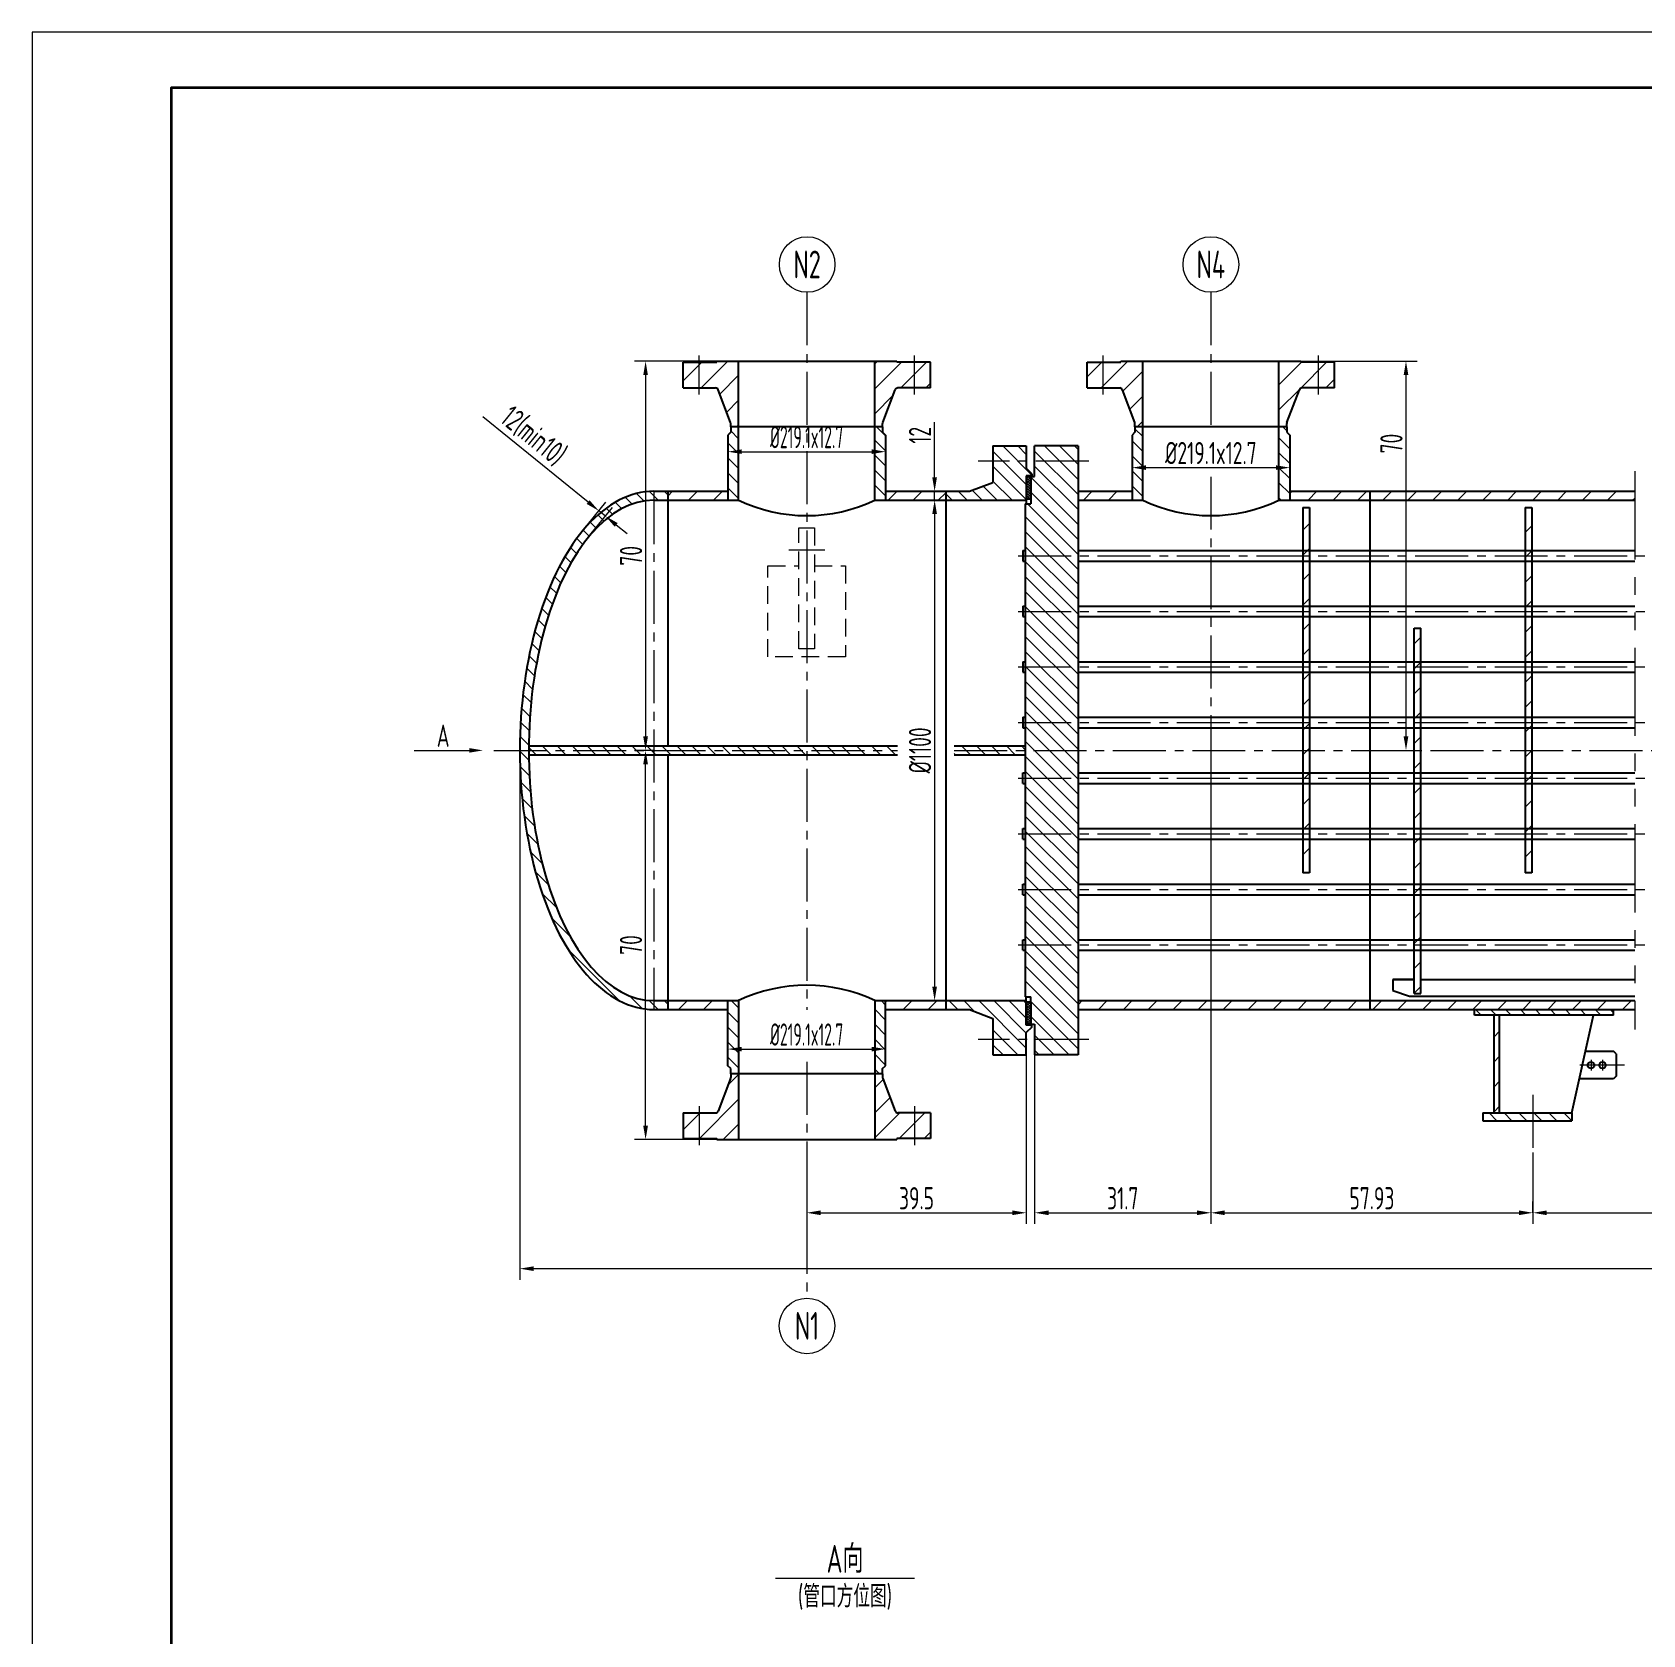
# Model space of a CAD drawing. Header units: millimetres. Extents: x 5765 to 6606, y -201 to 393.
# Drawn here: x 5765 to 6054.7, y 105.2 to 393.4 of the extents above; entities that cross this region are included whole.
import ezdxf
from ezdxf.enums import TextEntityAlignment as Align

# ---------------------------------------------------------------- set-up
doc = ezdxf.new("R2010")
doc.units = ezdxf.units.MM
for name, pattern in [('CENTER2', [28.575, 19.05, -3.175, 3.175, -3.175]), ('DASHED2', [9.525, 6.35, -3.175]), ('PHANTOM2', [31.75, 15.875, -3.175, 3.175, -3.175, 3.175, -3.175])]:
    doc.linetypes.add(name, pattern=pattern)
for name, color, linetype, lineweight in [('1粗实线', 7, 'Continuous', 35), ('2细实线', 3, 'Continuous', 13), ('3中心线', 1, 'CENTER2', 13), ('4虚线', 4, 'DASHED2', 13), ('5双点划线', 2, 'PHANTOM2', 13), ('6剖面线', 6, 'Continuous', 13), ('7文本', 2, 'Continuous', 13), ('8标注', 3, 'Continuous', 13), ('9图表', 4, 'Continuous', 13)]:
    doc.layers.add(name, color=color, linetype=linetype, lineweight=lineweight)
doc.styles.add('lanpec', font='bpec_e.shx', dxfattribs={"width": 0.75, "bigfont": 'hztxt.shx'})
doc.styles.add('lanpec-dim', font='bpec_e.shx', dxfattribs={"width": 0.75})
doc.dimstyles.new('lanpec', dxfattribs={"dimtxt": 4, "dimasz": 2.5, "dimexe": 2, "dimexo": 0, "dimtad": 1, "dimdsep": 46, "dimtxsty": 'lanpec-dim', "dimcen": 2.5, "dimclrd": 256, "dimclre": 256, "dimclrt": 256, "dimazin": 0, "dimtfac": 1, "dimtmove": 0, "dimatfit": 3, "dimfxl": 1, "dimlwd": -1, "dimlwe": -1, "dimarcsym": 0})
doc.dimstyles.new('lanpec$0', dxfattribs={"dimscale": 10, "dimtxt": 4, "dimasz": 2.5, "dimexe": 2, "dimexo": 0, "dimtad": 1, "dimdec": 1, "dimdsep": 46, "dimtxsty": 'lanpec-dim', "dimcen": 0.09, "dimclrd": 256, "dimclre": 256, "dimclrt": 256, "dimadec": 1, "dimazin": 0, "dimtfac": 0.707, "dimtdec": 1, "dimtmove": 0, "dimatfit": 3, "dimfxl": 1, "dimarcsym": 0})
pattern_1 = [(135, (6011.4717, 1250.3638), (-1.3470384, -1.3470384), [])]
pattern_2 = [(45, (6011.4717, 1250.3638), (-2.245064, 2.245064), [])]
pattern_3 = [(45, (5997.1717, 1250.3638), (-2.245064, 2.245064), [])]
pattern_4 = [(135, (4759.4055, 1243.1437), (-1.3470384, -1.3470384), [])]
pattern_5 = [(135, (6701.0707, -1577.0452), (-1.3470384, -1.3470384), [])]

# ---------------------------------------------------------------- blocks, each defined once
blk = doc.blocks.new('A1')
at = {"layer": '1粗实线'}
blk.add_lwpolyline([(-816, 10), (-10, 10), (-10, 584), (-816, 584)], close=True, dxfattribs=at)
at = {"layer": '9图表'}
blk.add_lwpolyline([(-841, 0), (0, 0), (0, 594), (-841, 594)], close=True, dxfattribs=at)
blk = doc.blocks.new('*U42')
at = {"layer": '2细实线'}
blk.add_line((-12.5, 0), (12.5, 0), dxfattribs=at)
at = {"layer": '7文本', "style": 'lanpec', "width": 0.75}
for tag, height, p in [('节点图名称', 5, (0, 3.5)), ('比例', 4, (0, -3.25))]:
    blk.add_attdef(tag, text='', height=height, dxfattribs=at).set_placement(p, align=Align.MIDDLE_CENTER)
blk = doc.blocks.new('*D45')
at = {"layer": '8标注', "transparency": 16777216}
for p, q in [((5927.35, 309.28), (5929.35, 309.28)), ((5927.35, 306.78), (5927.35, 221.78)), ((5927.35, 219.28), (5929.35, 219.28))]:
    blk.add_line(p, q, dxfattribs=at)
for points in [[(5926.93, 306.78), (5927.77, 306.78), (5927.35, 309.28)], [(5926.93, 221.78), (5927.77, 221.78), (5927.35, 219.28)]]:
    blk.add_solid(points, dxfattribs=at)
at = {"layer": 'Defpoints', "color": 0, "transparency": 16777216}
for p in [(5927.35, 309.28), (5927.35, 219.28), (5927.35, 219.28)]:
    blk.add_point(p, dxfattribs=at)
at = {"layer": '8标注', "transparency": 16777216, "insert": (5924.72, 264.28), "char_height": 4, "attachment_point": 5, "rotation": 90, "style": 'lanpec-dim'}
blk.add_mtext('%%C1100', dxfattribs=at)
blk = doc.blocks.new('*D46')
at = {"layer": '8标注', "transparency": 16777216}
for p, q in [((5927.35, 313.38), (5927.35, 323.3)), ((5930.78, 310.88), (5925.35, 310.88)), ((5927.35, 309.28), (5927.35, 310.88)), ((5930.78, 309.28), (5925.35, 309.28)), ((5927.35, 306.78), (5927.35, 304.28))]:
    blk.add_line(p, q, dxfattribs=at)
for points in [[(5926.93, 313.38), (5927.77, 313.38), (5927.35, 310.88)], [(5926.93, 306.78), (5927.77, 306.78), (5927.35, 309.28)]]:
    blk.add_solid(points, dxfattribs=at)
at = {"layer": 'Defpoints', "color": 0, "transparency": 16777216}
for p in [(5927.35, 310.88), (5930.78, 310.88), (5930.78, 309.28)]:
    blk.add_point(p, dxfattribs=at)
at = {"layer": '8标注', "transparency": 16777216, "insert": (5924.72, 320.95), "char_height": 4, "attachment_point": 5, "rotation": 90, "style": 'lanpec-dim'}
blk.add_mtext('12', dxfattribs=at)
blk = doc.blocks.new('*D47')
at = {"layer": '8标注', "transparency": 16777216}
for p, q in [((5865.02, 308.94), (5846.1, 324.27)), ((5863.88, 303.56), (5868.22, 308.92)), ((5865.06, 302.61), (5869.39, 307.96)), ((5868.13, 306.41), (5866.96, 307.36)), ((5870.08, 304.84), (5872.02, 303.26))]:
    blk.add_line(p, q, dxfattribs=at)
for points in [[(5865.28, 309.26), (5864.75, 308.61), (5866.96, 307.36)], [(5870.34, 305.16), (5869.81, 304.51), (5868.13, 306.41)]]:
    blk.add_solid(points, dxfattribs=at)
at = {"layer": 'Defpoints', "color": 0, "transparency": 16777216}
for p in [(5866.96, 307.36), (5863.88, 303.56), (5865.06, 302.61)]:
    blk.add_point(p, dxfattribs=at)
at = {"layer": '8标注', "transparency": 16777216, "insert": (5855.16, 320.78), "char_height": 4, "attachment_point": 5, "rotation": 320.9752, "style": 'lanpec-dim'}
blk.add_mtext('12(min10)', dxfattribs=at)
blk = doc.blocks.new('*D48')
at = {"layer": '8标注', "transparency": 16777216}
for p, q in [((5962.86, 315.13), (5962.86, 317.13)), ((5991.23, 313.8), (5991.23, 317.13)), ((5965.36, 315.13), (5988.73, 315.13))]:
    blk.add_line(p, q, dxfattribs=at)
for points in [[(5965.36, 315.55), (5965.36, 314.72), (5962.86, 315.13)], [(5988.73, 315.55), (5988.73, 314.72), (5991.23, 315.13)]]:
    blk.add_solid(points, dxfattribs=at)
at = {"layer": 'Defpoints', "color": 0, "transparency": 16777216}
for p in [(5962.86, 315.13), (5991.23, 315.13), (5991.23, 313.8)]:
    blk.add_point(p, dxfattribs=at)
at = {"layer": '8标注', "transparency": 16777216, "insert": (5977.04, 317.76), "char_height": 4, "attachment_point": 5, "style": 'lanpec-dim'}
blk.add_mtext('%%C219.1x12.7', dxfattribs=at)
blk = doc.blocks.new('*D50')
at = {"layer": '8标注', "transparency": 16777216}
for p, q in [((5890.16, 210.56), (5890.16, 212.56)), ((5918.53, 209.17), (5918.53, 212.56)), ((5892.66, 210.56), (5916.03, 210.56))]:
    blk.add_line(p, q, dxfattribs=at)
for points in [[(5892.66, 210.97), (5892.66, 210.14), (5890.16, 210.56)], [(5916.03, 210.97), (5916.03, 210.14), (5918.53, 210.56)]]:
    blk.add_solid(points, dxfattribs=at)
at = {"layer": 'Defpoints', "color": 0, "transparency": 16777216}
for p in [(5890.16, 210.56), (5918.53, 210.56), (5918.53, 209.17)]:
    blk.add_point(p, dxfattribs=at)
at = {"layer": '8标注', "transparency": 16777216, "insert": (5904.34, 213.18), "char_height": 4, "attachment_point": 5, "style": 'lanpec-dim'}
blk.add_mtext('{\\W0.6;%%C219.1x12.7}', dxfattribs=at)
blk = doc.blocks.new('管口号')
at = {"layer": '2细实线'}
blk.add_circle((0, 5), 5, dxfattribs=at)
at = {"layer": '7文本', "style": 'lanpec', "width": 0.75}
blk.add_attdef('N', text='', height=5, dxfattribs=at).set_placement((0, 5), align=Align.MIDDLE_CENTER)
blk = doc.blocks.new('*D71')
at = {"layer": '8标注', "transparency": 16777216}
for p, q in [((5943.84, 209.53), (5943.84, 179.12)), ((5904.34, 187.2), (5904.34, 179.12)), ((5906.84, 181.12), (5941.34, 181.12))]:
    blk.add_line(p, q, dxfattribs=at)
for points in [[(5906.84, 181.54), (5906.84, 180.7), (5904.34, 181.12)], [(5941.34, 181.54), (5941.34, 180.7), (5943.84, 181.12)]]:
    blk.add_solid(points, dxfattribs=at)
at = {"layer": 'Defpoints', "color": 0, "transparency": 16777216}
for p in [(5943.84, 209.53), (5904.34, 187.2), (5943.84, 181.12)]:
    blk.add_point(p, dxfattribs=at)
at = {"layer": '8标注', "transparency": 16777216, "insert": (5924.09, 183.74), "char_height": 4, "attachment_point": 5, "style": 'lanpec-dim'}
blk.add_mtext('39.5', dxfattribs=at)
blk = doc.blocks.new('*D72')
at = {"layer": '8标注', "transparency": 16777216}
for p, q in [((5852.74, 264.28), (5852.74, 169.07)), ((6357.83, 264.28), (6357.83, 169.07)), ((5855.24, 171.07), (6355.33, 171.07))]:
    blk.add_line(p, q, dxfattribs=at)
for points in [[(5855.24, 171.49), (5855.24, 170.65), (5852.74, 171.07)], [(6355.33, 171.49), (6355.33, 170.65), (6357.83, 171.07)]]:
    blk.add_solid(points, dxfattribs=at)
at = {"layer": 'Defpoints', "color": 0, "transparency": 16777216}
for p in [(5852.74, 264.28), (6357.83, 264.28), (6357.83, 171.07)]:
    blk.add_point(p, dxfattribs=at)
at = {"layer": '8标注', "transparency": 16777216, "insert": (6105.29, 173.69), "char_height": 4, "attachment_point": 5, "style": 'lanpec-dim'}
blk.add_mtext('505.09', dxfattribs=at)
blk = doc.blocks.new('*D55')
at = {"layer": '8标注', "transparency": 16777216}
for p, q in [((6175.6, 190.12), (6175.6, 179.12)), ((6034.97, 181.12), (6034.97, 183.12)), ((6037.47, 181.12), (6173.1, 181.12))]:
    blk.add_line(p, q, dxfattribs=at)
for points in [[(6037.47, 181.54), (6037.47, 180.7), (6034.97, 181.12)], [(6173.1, 181.54), (6173.1, 180.7), (6175.6, 181.12)]]:
    blk.add_solid(points, dxfattribs=at)
at = {"layer": 'Defpoints', "color": 0, "transparency": 16777216}
for p in [(6175.6, 190.12), (6034.97, 181.12), (6175.6, 181.12)]:
    blk.add_point(p, dxfattribs=at)
at = {"layer": '8标注', "transparency": 16777216, "insert": (6105.29, 183.74), "char_height": 4, "attachment_point": 5, "style": 'lanpec-dim'}
blk.add_mtext('140.63', dxfattribs=at)
blk = doc.blocks.new('*D56')
at = {"layer": '8标注', "transparency": 16777216}
for p, q in [((5977.04, 264.28), (5977.04, 179.12)), ((5945.34, 209.53), (5945.34, 179.12)), ((5947.84, 181.12), (5974.54, 181.12))]:
    blk.add_line(p, q, dxfattribs=at)
for points in [[(5947.84, 181.54), (5947.84, 180.7), (5945.34, 181.12)], [(5974.54, 181.54), (5974.54, 180.7), (5977.04, 181.12)]]:
    blk.add_solid(points, dxfattribs=at)
at = {"layer": 'Defpoints', "color": 0, "transparency": 16777216}
for p in [(5977.04, 264.28), (5945.34, 209.53), (5977.04, 181.12)]:
    blk.add_point(p, dxfattribs=at)
at = {"layer": '8标注', "transparency": 16777216, "insert": (5961.19, 183.74), "char_height": 4, "attachment_point": 5, "style": 'lanpec-dim'}
blk.add_mtext('31.7', dxfattribs=at)
blk = doc.blocks.new('*D59')
at = {"layer": '8标注', "transparency": 16777216}
for p, q in [((6034.97, 191.94), (6034.97, 179.12)), ((5977.04, 190.24), (5977.04, 179.12)), ((5979.54, 181.12), (6032.47, 181.12))]:
    blk.add_line(p, q, dxfattribs=at)
for points in [[(5979.54, 181.54), (5979.54, 180.7), (5977.04, 181.12)], [(6032.47, 181.54), (6032.47, 180.7), (6034.97, 181.12)]]:
    blk.add_solid(points, dxfattribs=at)
at = {"layer": 'Defpoints', "color": 0, "transparency": 16777216}
for p in [(6034.97, 191.94), (5977.04, 190.24), (6034.97, 181.12)]:
    blk.add_point(p, dxfattribs=at)
at = {"layer": '8标注', "transparency": 16777216, "insert": (6006.01, 183.74), "char_height": 4, "attachment_point": 5, "style": 'lanpec-dim'}
blk.add_mtext('57.93', dxfattribs=at)
blk = doc.blocks.new('*D63')
at = {"layer": '8标注', "transparency": 16777216}
for p, q in [((5876.84, 264.28), (5873.36, 264.28)), ((5875.36, 196.78), (5875.36, 261.78)), ((5888.15, 194.28), (5873.36, 194.28))]:
    blk.add_line(p, q, dxfattribs=at)
for points in [[(5874.94, 261.78), (5875.78, 261.78), (5875.36, 264.28)], [(5874.94, 196.78), (5875.78, 196.78), (5875.36, 194.28)]]:
    blk.add_solid(points, dxfattribs=at)
at = {"layer": 'Defpoints', "color": 0, "transparency": 16777216}
for p in [(5875.36, 264.28), (5876.84, 264.28), (5888.15, 194.28)]:
    blk.add_point(p, dxfattribs=at)
at = {"layer": '8标注', "transparency": 16777216, "insert": (5872.74, 229.28), "char_height": 4, "attachment_point": 5, "rotation": 90, "style": 'lanpec-dim'}
blk.add_mtext('70', dxfattribs=at)
blk = doc.blocks.new('*D64')
at = {"layer": '8标注', "transparency": 16777216}
for p, q in [((5892.09, 334.28), (5873.36, 334.28)), ((5875.36, 331.78), (5875.36, 266.78)), ((5876.84, 264.28), (5873.36, 264.28))]:
    blk.add_line(p, q, dxfattribs=at)
for points in [[(5874.94, 331.78), (5875.78, 331.78), (5875.36, 334.28)], [(5874.94, 266.78), (5875.78, 266.78), (5875.36, 264.28)]]:
    blk.add_solid(points, dxfattribs=at)
at = {"layer": 'Defpoints', "color": 0, "transparency": 16777216}
for p in [(5892.09, 334.28), (5875.36, 264.28), (5876.84, 264.28)]:
    blk.add_point(p, dxfattribs=at)
at = {"layer": '8标注', "transparency": 16777216, "insert": (5872.74, 299.28), "char_height": 4, "attachment_point": 5, "rotation": 90, "style": 'lanpec-dim'}
blk.add_mtext('70', dxfattribs=at)
blk = doc.blocks.new('*D65')
at = {"layer": '8标注', "transparency": 16777216}
for p, q in [((5993.23, 334.28), (6014.14, 334.28)), ((6012.14, 331.78), (6012.14, 266.78)), ((6006.2, 264.28), (6014.14, 264.28))]:
    blk.add_line(p, q, dxfattribs=at)
for points in [[(6011.72, 331.78), (6012.56, 331.78), (6012.14, 334.28)], [(6011.72, 266.78), (6012.56, 266.78), (6012.14, 264.28)]]:
    blk.add_solid(points, dxfattribs=at)
at = {"layer": 'Defpoints', "color": 0, "transparency": 16777216}
for p in [(5993.23, 334.28), (6006.2, 264.28), (6012.14, 264.28)]:
    blk.add_point(p, dxfattribs=at)
at = {"layer": '8标注', "transparency": 16777216, "insert": (6009.52, 319.46), "char_height": 4, "attachment_point": 5, "rotation": 90, "style": 'lanpec-dim'}
blk.add_mtext('70', dxfattribs=at)
blk = doc.blocks.new('*D69')
at = {"layer": '8标注', "transparency": 16777216}
for p, q in [((5890.16, 318), (5890.16, 320)), ((5918.53, 319.39), (5918.53, 316)), ((5892.66, 318), (5916.03, 318))]:
    blk.add_line(p, q, dxfattribs=at)
for points in [[(5892.66, 318.42), (5892.66, 317.59), (5890.16, 318)], [(5916.03, 318.42), (5916.03, 317.59), (5918.53, 318)]]:
    blk.add_solid(points, dxfattribs=at)
at = {"layer": 'Defpoints', "color": 0, "transparency": 16777216}
for p in [(5918.53, 319.39), (5890.16, 318), (5918.53, 318)]:
    blk.add_point(p, dxfattribs=at)
at = {"layer": '8标注', "transparency": 16777216, "insert": (5904.34, 320.63), "char_height": 4, "attachment_point": 5, "style": 'lanpec-dim'}
blk.add_mtext('{\\W0.6;%%C219.1x12.7}', dxfattribs=at)

msp = doc.modelspace()

# ---------------------------------------------------------------- hatches: boundary and pattern name
at = {"layer": '6剖面线'}
h = msp.add_hatch(dxfattribs=at)
h.set_pattern_fill('ANSI31', color=256, style=0)
h.set_pattern_definition(pattern_2)
h.paths.add_polyline_path([(5923.713, 329.471), (5922.213, 329.471), (5922.213, 334.081), (5923.713, 334.081)])
h.paths.add_polyline_path([(5925.213, 329.471), (5923.713, 329.471), (5923.713, 334.081), (5925.213, 334.081)])
h.paths.add_polyline_path([(5922.213, 334.081), (5920.533, 334.081), (5920.533, 334.281), (5916.593, 334.281), (5916.593, 322.481), (5917.993, 322.481), (5917.993, 323.089, -0.09138), (5918.026, 323.267), (5920.27, 329.149, -0.3110597), (5920.737, 329.471), (5922.213, 329.471)])
h.paths.add_polyline_path([(5926.593, 334.081), (5925.213, 334.081), (5925.213, 329.471), (5926.593, 329.471)])
h.paths.add_polyline_path([(5892.093, 334.281), (5888.153, 334.281), (5888.153, 334.081), (5884.973, 334.081), (5884.973, 329.471), (5887.948, 329.471, -0.3110597), (5888.416, 329.149), (5890.66, 323.267, -0.09138), (5890.693, 323.089), (5890.693, 322.481), (5892.093, 322.481)])
h.paths.add_polyline_path([(5884.973, 334.081), (5882.093, 334.081), (5882.093, 329.471), (5884.973, 329.471)])
h = msp.add_hatch(dxfattribs=at)
h.set_pattern_fill('ANSI31', color=256, style=0)
h.set_pattern_definition([(45, (5995.783, 332.0136), (-2.24506, 2.24506), [])])
h.paths.add_polyline_path([(5996.413, 334.081), (5994.913, 334.081), (5994.913, 329.471), (5996.413, 329.471)])
h.paths.add_polyline_path([(5997.913, 334.081), (5996.413, 334.081), (5996.413, 329.471), (5997.913, 329.471)])
h.paths.add_polyline_path([(5994.913, 334.081), (5993.233, 334.081), (5993.233, 334.281), (5989.293, 334.281), (5989.293, 322.481), (5990.693, 322.481), (5990.693, 323.089, -0.09138), (5990.726, 323.267), (5992.97, 329.149, -0.3110597), (5993.437, 329.471), (5994.913, 329.471)])
h.paths.add_polyline_path([(5999.293, 334.081), (5997.913, 334.081), (5997.913, 329.471), (5999.293, 329.471)])
h.paths.add_polyline_path([(5964.793, 334.281), (5960.853, 334.281), (5960.853, 334.081), (5957.673, 334.081), (5957.673, 329.471), (5960.648, 329.471, -0.3110597), (5961.116, 329.149), (5963.36, 323.267, -0.09138), (5963.393, 323.089), (5963.393, 322.481), (5964.793, 322.481)])
h.paths.add_polyline_path([(5957.673, 334.081), (5954.793, 334.081), (5954.793, 329.471), (5957.673, 329.471)])
h = msp.add_hatch(dxfattribs=at)
h.set_pattern_fill('ANSI31', color=256, scale=0.6, angle=90, style=0)
h.set_pattern_definition(pattern_5)
h.paths.add_polyline_path([(5890.159, 320.985), (5890.693, 321.52), (5890.693, 322.481), (5892.093, 322.481), (5892.093, 309.281), (5890.159, 309.281)])
h.paths.add_polyline_path([(5918.527, 309.281), (5916.593, 309.281), (5916.593, 322.481), (5917.993, 322.481), (5917.993, 321.52), (5918.527, 320.985)])
h = msp.add_hatch(dxfattribs=at)
h.set_pattern_fill('ANSI31', color=256, scale=0.6, angle=90, style=0)
h.set_pattern_definition([(135, (5963.1534, 319.6713), (-1.34704, -1.34704), [])])
h.paths.add_polyline_path([(5963.393, 321.52), (5962.859, 320.985), (5962.859, 309.281), (5963.393, 309.281)])
h.paths.add_polyline_path([(5991.227, 320.985), (5990.693, 321.52), (5990.693, 309.281), (5991.227, 309.281)])
h.paths.add_polyline_path([(5964.793, 322.481), (5963.393, 322.481), (5963.393, 309.281), (5964.793, 309.281)])
h.paths.add_polyline_path([(5990.693, 322.481), (5989.293, 322.481), (5989.293, 309.281), (5990.693, 309.281)])
h = msp.add_hatch(dxfattribs=at)
h.set_pattern_fill('ANSI31', color=256, scale=0.6, angle=90, style=0)
h.set_pattern_definition([(135, (-65366.4716, -31466.432), (-1.34703842, -1.34703842), [])])
h.paths.add_polyline_path([(5943.843, 316.281), (5943.843, 319.031), (5937.843, 319.031), (5937.843, 316.281)])
h.paths.add_polyline_path([(5937.843, 316.281), (5937.843, 312.481), (5933.643, 310.881), (5929.343, 310.881), (5929.343, 309.281), (5943.843, 309.281), (5943.843, 313.681), (5944.843, 313.681), (5944.843, 314.031), (5943.843, 315.031), (5943.843, 316.281)])
h = msp.add_hatch(dxfattribs=at)
h.set_pattern_fill('ANSI31', color=256, scale=0.6, angle=90, style=0)
h.set_pattern_definition([(135, (737.32, -336.18), (-1.3470384, -1.3470384), [])])
h.paths.add_polyline_path([(5953.143, 319.031), (5945.343, 319.031), (5945.343, 316.281), (5953.143, 316.281)])
h.paths.add_polyline_path([(5953.143, 310.881), (5953.143, 316.281), (5945.343, 316.281), (5945.343, 313.531), (5944.643, 313.531), (5944.643, 309.531), (5944.643, 308.631), (5943.643, 308.631), (5943.643, 299.281), (5953.143, 299.281)])
h.paths.add_polyline_path([(5953.143, 299.281), (5943.643, 299.281), (5943.643, 289.281), (5953.143, 289.281)])
h.paths.add_polyline_path([(5953.143, 289.281), (5943.643, 289.281), (5943.643, 279.281), (5953.143, 279.281)])
h.paths.add_polyline_path([(5953.143, 279.281), (5943.643, 279.281), (5943.643, 269.281), (5953.143, 269.281)])
h.paths.add_polyline_path([(5953.143, 269.281), (5943.643, 269.281), (5943.643, 264.281), (5953.143, 264.281)])
h.paths.add_polyline_path([(5953.143, 264.281), (5943.643, 264.281), (5943.643, 259.281), (5953.143, 259.281)])
h.paths.add_polyline_path([(5953.143, 259.281), (5943.643, 259.281), (5943.643, 249.281), (5953.143, 249.281)])
h.paths.add_polyline_path([(5953.143, 249.281), (5943.643, 249.281), (5943.643, 239.281), (5953.143, 239.281)])
h.paths.add_polyline_path([(5953.143, 239.281), (5943.643, 239.281), (5943.643, 229.281), (5953.143, 229.281)])
h.paths.add_polyline_path([(5953.143, 229.281), (5943.643, 229.281), (5943.643, 219.931), (5944.643, 219.931), (5944.643, 215.031), (5945.343, 215.031), (5945.343, 212.281), (5953.143, 212.281)])
h.paths.add_polyline_path([(5953.143, 212.281), (5945.343, 212.281), (5945.343, 209.531), (5953.143, 209.531)])
h = msp.add_hatch(dxfattribs=at)
h.set_pattern_fill('ANSI37', color=256, scale=0.1, style=0)
h.set_pattern_definition([(45, (4729.35433, 1243.1437), (-0.2245064, 0.2245064), []), (135, (4729.35433, 1243.1437), (-0.2245064, -0.2245064), [])])
h.paths.add_polyline_path([(5943.843, 309.531), (5944.643, 309.531), (5944.643, 313.531), (5943.843, 313.531)])
h = msp.add_hatch(dxfattribs=at)
h.set_pattern_fill('ANSI31', color=256, scale=0.6, angle=90, style=0)
h.set_pattern_definition(pattern_1)
edge = h.paths.add_edge_path()
edge.add_ellipse((5876.843, 264.281), major_axis=(0, 45), ratio=0.5, start_angle=0, end_angle=90, ccw=False)
edge.add_line((5876.843, 309.281), (5876.843, 310.881))
edge.add_ellipse((5876.843, 264.281), major_axis=(0, 46.6), ratio=0.5171674, start_angle=0, end_angle=90)
edge.add_line((5852.743, 264.281), (5854.343, 264.281))
h.paths.add_polyline_path([(5879.343, 309.281), (5879.343, 310.881), (5876.843, 310.881), (5876.843, 309.281)])
edge = h.paths.add_edge_path()
edge.add_ellipse((5876.843, 264.281), major_axis=(0, 45), ratio=0.5, start_angle=90, end_angle=180, ccw=False)
edge.add_line((5854.343, 264.281), (5852.743, 264.281))
edge.add_ellipse((5876.843, 264.281), major_axis=(0, 46.6), ratio=0.5171674, start_angle=90, end_angle=180)
edge.add_line((5876.843, 217.681), (5876.843, 219.281))
h.paths.add_polyline_path([(5876.843, 219.281), (5876.843, 217.681), (5879.343, 217.681), (5879.343, 219.281)])
h = msp.add_hatch(dxfattribs=at)
h.set_pattern_fill('ANSI31', color=256, style=0)
h.set_pattern_definition(pattern_2)
h.paths.add_polyline_path([(5879.343, 310.881), (5879.343, 309.281), (5890.159, 309.281), (5890.159, 310.881)])
h.paths.add_polyline_path([(5929.343, 309.281), (5929.343, 310.881), (5918.527, 310.881), (5918.527, 309.281)])
h = msp.add_hatch(dxfattribs=at)
h.set_pattern_fill('ANSI31', color=256, style=0)
h.set_pattern_definition(pattern_3)
h.paths.add_polyline_path([(5962.859, 309.281), (5962.859, 310.881), (5953.143, 310.881), (5953.143, 309.281)])
h.paths.add_polyline_path([(6024.59, 310.881), (6024.59, 309.281), (6053.286, 309.281), (6053.286, 310.881)])
h.paths.add_polyline_path([(6024.59, 309.281), (6024.59, 310.881), (5991.227, 310.881), (5991.227, 309.281)])
h = msp.add_hatch(dxfattribs=at)
h.set_pattern_fill('ANSI31', color=256, style=0)
h.set_pattern_definition(pattern_3)
h.paths.add_polyline_path([(5994.797, 307.981), (5993.597, 307.981), (5993.597, 242.281), (5994.797, 242.281)])
h = msp.add_hatch(dxfattribs=at)
h.set_pattern_fill('ANSI31', color=256, style=0)
h.set_pattern_definition(pattern_3)
h.paths.add_polyline_path([(6034.797, 307.981), (6033.597, 307.981), (6033.597, 242.281), (6034.797, 242.281)])
h = msp.add_hatch(dxfattribs=at)
h.set_pattern_fill('ANSI31', color=256, style=0)
h.set_pattern_definition(pattern_3)
h.paths.add_polyline_path([(6014.797, 286.281), (6013.597, 286.281), (6013.597, 220.581), (6014.797, 220.581)])
h = msp.add_hatch(dxfattribs=at)
h.set_pattern_fill('ANSI31', color=256, scale=0.6, angle=90, style=0)
h.set_pattern_definition([(135, (-1030.54, 18.45), (-1.3470384, -1.3470384), [])])
edge = h.paths.add_edge_path()
edge.add_line((5876.843, 265.081), (5854.346, 265.081))
edge.add_ellipse((5876.843, 264.281), major_axis=(0, 45), ratio=0.5, start_angle=88.98135, end_angle=90)
edge.add_line((5854.343, 264.281), (5876.843, 264.281))
edge.add_line((5876.843, 264.281), (5876.843, 265.081))
edge = h.paths.add_edge_path()
edge.add_line((5876.843, 264.281), (5854.343, 264.281))
edge.add_ellipse((5876.843, 264.281), major_axis=(0, 45), ratio=0.5, start_angle=90, end_angle=91.01865)
edge.add_line((5854.346, 263.481), (5876.843, 263.481))
edge.add_line((5876.843, 263.481), (5876.843, 264.281))
h.paths.add_polyline_path([(5904.343, 265.081), (5876.843, 265.081), (5876.843, 264.281), (5904.343, 264.281)])
h.paths.add_polyline_path([(5904.343, 264.281), (5876.843, 264.281), (5876.843, 263.481), (5904.343, 263.481)])
h.paths.add_polyline_path([(5920.646, 265.081), (5904.343, 265.081), (5904.343, 264.281), (5920.646, 264.281)])
h.paths.add_polyline_path([(5920.646, 264.281), (5904.343, 264.281), (5904.343, 263.481), (5920.646, 263.481)])
h.paths.add_polyline_path([(5943.643, 265.081), (5930.85, 265.081), (5930.85, 264.281), (5943.643, 264.281)])
h.paths.add_polyline_path([(5943.643, 264.281), (5930.85, 264.281), (5930.85, 263.481), (5943.643, 263.481)])
h = msp.add_hatch(dxfattribs=at)
h.set_pattern_fill('ANSI31', color=256, style=0)
h.set_pattern_definition(pattern_2)
h.paths.add_polyline_path([(5890.159, 217.681), (5890.159, 219.281), (5879.343, 219.281), (5879.343, 217.681)])
h.paths.add_polyline_path([(5918.527, 219.281), (5918.527, 217.681), (5929.343, 217.681), (5929.343, 219.281)])
h = msp.add_hatch(dxfattribs=at)
h.set_pattern_fill('ANSI31', color=256, scale=0.6, angle=90, style=0)
h.set_pattern_definition(pattern_5)
h.paths.add_polyline_path([(5890.159, 207.576), (5890.693, 207.042), (5890.693, 206.081), (5892.093, 206.081), (5892.093, 219.281), (5890.159, 219.281)])
h.paths.add_polyline_path([(5918.527, 219.281), (5916.593, 219.281), (5916.593, 206.081), (5917.993, 206.081), (5917.993, 207.042), (5918.527, 207.576)])
h = msp.add_hatch(dxfattribs=at)
h.set_pattern_fill('ANSI31', color=256, scale=0.6, angle=90, style=0)
h.set_pattern_definition(pattern_1)
h.paths.add_polyline_path([(5929.343, 219.281), (5929.343, 217.681), (5933.643, 217.681), (5937.843, 216.081), (5937.843, 212.281), (5943.843, 212.281), (5943.843, 213.531), (5944.843, 214.531), (5944.843, 214.881), (5943.843, 214.881), (5943.843, 219.281)])
h.paths.add_polyline_path([(5937.843, 212.281), (5937.843, 209.531), (5943.843, 209.531), (5943.843, 212.281)])
h = msp.add_hatch(dxfattribs=at)
h.set_pattern_fill('ANSI37', color=256, scale=0.1, style=0)
h.set_pattern_definition([(315, (-65366.47156, 31994.99342), (-0.224506403, -0.224506403), []), (225, (-65366.47156, 31994.99342), (-0.224506403, 0.224506403), [])])
h.paths.add_polyline_path([(5943.843, 215.031), (5944.643, 215.031), (5944.643, 219.031), (5943.843, 219.031)])
h = msp.add_hatch(dxfattribs=at)
h.set_pattern_fill('ANSI31', color=256, style=0)
h.set_pattern_definition(pattern_3)
h.paths.add_polyline_path([(5979.179, 217.681), (5979.179, 219.281), (5953.143, 219.281), (5953.143, 217.681)])
h.paths.add_polyline_path([(5979.179, 219.281), (5979.179, 217.681), (6053.286, 217.681), (6053.286, 219.281)])
h = msp.add_hatch(dxfattribs=at)
h.set_pattern_fill('ANSI31', color=256, scale=0.6, angle=90, style=0)
h.set_pattern_definition(pattern_4)
h.paths.add_polyline_path([(6049.473, 216.681), (6049.473, 217.681), (6024.473, 217.681), (6024.473, 216.681)])
h = msp.add_hatch(dxfattribs=at)
h.set_pattern_fill('ANSI31', color=256, style=0)
h.set_pattern_definition([(45, (4759.4055, 1243.1437), (-2.245064, 2.245064), [])])
h.paths.add_polyline_path([(6028.973, 216.681), (6027.973, 216.681), (6027.973, 199.081), (6028.973, 199.081)])
h = msp.add_hatch(dxfattribs=at)
h.set_pattern_fill('ANSI31', color=256, style=0)
h.set_pattern_definition(pattern_2)
h.paths.add_polyline_path([(5923.713, 199.091), (5922.213, 199.091), (5922.213, 194.481), (5923.713, 194.481)])
h.paths.add_polyline_path([(5925.213, 199.091), (5923.713, 199.091), (5923.713, 194.481), (5925.213, 194.481)])
h.paths.add_polyline_path([(5922.213, 194.481), (5920.533, 194.481), (5920.533, 194.281), (5916.593, 194.281), (5916.593, 206.081), (5917.993, 206.081), (5917.993, 205.473, 0.09138), (5918.026, 205.295), (5920.27, 199.412, 0.3110597), (5920.737, 199.091), (5922.213, 199.091)])
h.paths.add_polyline_path([(5926.593, 194.481), (5925.213, 194.481), (5925.213, 199.091), (5926.593, 199.091)])
h.paths.add_polyline_path([(5892.093, 194.281), (5888.153, 194.281), (5888.153, 194.481), (5884.973, 194.481), (5884.973, 199.091), (5887.948, 199.091, 0.3110597), (5888.416, 199.412), (5890.66, 205.295, 0.09138), (5890.693, 205.473), (5890.693, 206.081), (5892.093, 206.081)])
h.paths.add_polyline_path([(5884.973, 194.481), (5882.093, 194.481), (5882.093, 199.091), (5884.973, 199.091)])
h = msp.add_hatch(dxfattribs=at)
h.set_pattern_fill('ANSI31', color=256, scale=0.6, angle=90, style=0)
h.set_pattern_definition(pattern_4)
h.paths.add_polyline_path([(6034.973, 197.681), (6034.973, 199.081), (6025.973, 199.081), (6025.973, 197.681)])
h.paths.add_polyline_path([(6041.973, 197.681), (6041.973, 199.081), (6034.973, 199.081), (6034.973, 197.681)])

# ---------------------------------------------------------------- linework, layer by layer
for p, q in [((5882.093, 329.471), (5882.093, 334.081)), ((5882.093, 334.081), (5888.153, 334.081)), ((5888.153, 334.081), (5888.153, 334.281)), ((5888.153, 334.281), (5920.533, 334.281)), ((5892.093, 309.281), (5892.093, 334.281)), ((5916.593, 309.281), (5916.593, 334.281)), ((5920.533, 334.081), (5920.533, 334.281)), ((5926.593, 334.081), (5920.533, 334.081)), ((5926.593, 329.471), (5926.593, 334.081)), ((5954.793, 329.471), (5954.793, 334.081)), ((5954.793, 334.081), (5960.853, 334.081)), ((5960.853, 334.081), (5960.853, 334.281)), ((5960.853, 334.281), (5993.233, 334.281)), ((5964.793, 309.281), (5964.793, 334.281)), ((5989.293, 309.281), (5989.293, 334.281)), ((5993.233, 334.081), (5993.233, 334.281)), ((5999.293, 334.081), (5993.233, 334.081)), ((5999.293, 329.471), (5999.293, 334.081)), ((5882.093, 329.471), (5887.948, 329.471)), ((5890.66, 323.267), (5888.416, 329.149)), ((5918.026, 323.267), (5920.27, 329.149)), ((5926.593, 329.471), (5920.737, 329.471)), ((5954.793, 329.471), (5960.648, 329.471)), ((5963.36, 323.267), (5961.116, 329.149)), ((5990.726, 323.267), (5992.97, 329.149)), ((5999.293, 329.471), (5993.437, 329.471)), ((5890.693, 322.481), (5890.693, 323.089)), ((5917.993, 322.481), (5890.693, 322.481)), ((5890.693, 322.481), (5890.693, 321.52)), ((5917.993, 322.481), (5917.993, 323.089)), ((5917.993, 322.481), (5917.993, 321.52)), ((5963.393, 322.481), (5963.393, 323.089)), ((5990.693, 322.481), (5963.393, 322.481)), ((5963.393, 322.481), (5963.393, 321.52)), ((5963.393, 322.481), (5963.393, 321.52)), ((5990.693, 322.481), (5990.693, 323.089)), ((5990.693, 322.481), (5990.693, 321.52)), ((5990.693, 322.481), (5990.693, 321.52)), ((5890.693, 321.52), (5890.159, 320.985)), ((5890.159, 320.985), (5890.159, 309.281)), ((5917.993, 321.52), (5918.527, 320.985)), ((5918.527, 320.985), (5918.527, 309.281)), ((5937.843, 319.031), (5937.843, 312.481)), ((5937.843, 319.031), (5943.843, 319.031)), ((5943.843, 319.031), (5943.843, 315.031)), ((5945.343, 313.531), (5945.343, 319.031)), ((5953.143, 319.031), (5945.343, 319.031)), ((5953.143, 319.031), (5953.143, 310.881)), ((5963.393, 321.52), (5962.859, 320.985)), ((5962.859, 320.985), (5962.859, 309.281)), ((5990.693, 321.52), (5991.227, 320.985)), ((5991.227, 320.985), (5991.227, 309.281)), ((5944.843, 314.031), (5943.843, 315.031)), ((5943.843, 313.681), (5943.843, 308.631)), ((5944.843, 313.681), (5943.843, 313.681)), ((5944.643, 313.531), (5945.343, 313.531)), ((5944.643, 313.531), (5944.643, 308.631)), ((5944.643, 313.531), (5945.343, 313.531)), ((5944.843, 314.031), (5944.843, 313.531)), ((5876.843, 310.881), (5879.343, 310.881)), ((5879.343, 310.881), (5879.343, 265.081)), ((5879.343, 310.881), (5890.159, 310.881)), ((5918.527, 310.881), (5929.343, 310.881)), ((5929.343, 310.881), (5929.343, 264.281)), ((5929.343, 310.881), (5933.643, 310.881)), ((5933.643, 310.881), (5937.843, 312.481)), ((5953.143, 310.881), (5953.143, 209.531)), ((5953.143, 310.881), (5962.859, 310.881)), ((5991.227, 310.881), (6024.59, 310.881)), ((6005.61, 310.881), (6005.61, 217.681)), ((6024.59, 310.881), (6053.286, 310.881)), ((5876.843, 309.281), (5879.343, 309.281)), ((5879.343, 309.281), (5892.093, 309.281)), ((5916.593, 309.281), (5929.343, 309.281)), ((5929.343, 309.281), (5943.843, 309.281)), ((5943.643, 308.631), (5944.643, 308.631)), ((5943.643, 308.631), (5943.643, 219.931)), ((5953.143, 309.281), (5964.793, 309.281)), ((5989.293, 309.281), (6023.87, 309.281)), ((5993.597, 307.981), (5993.597, 242.281)), ((5993.597, 307.981), (5994.797, 307.981)), ((5994.797, 307.981), (5994.797, 242.281)), ((6023.87, 309.281), (6053.286, 309.281)), ((6033.597, 307.981), (6033.597, 242.281)), ((6033.597, 307.981), (6034.797, 307.981)), ((6034.797, 307.981), (6034.797, 242.281)), ((5943.193, 300.231), (5943.643, 300.231)), ((5943.193, 300.231), (5943.193, 298.331)), ((5953.143, 300.231), (6053.286, 300.231)), ((5943.193, 298.331), (5943.643, 298.331)), ((5953.143, 298.331), (6053.286, 298.331)), ((5943.193, 290.231), (5943.643, 290.231)), ((5943.193, 290.231), (5943.193, 288.331)), ((5953.143, 290.231), (6053.286, 290.231)), ((5943.193, 288.331), (5943.643, 288.331)), ((5953.143, 288.331), (6053.286, 288.331)), ((6013.597, 220.581), (6013.597, 286.281)), ((6013.597, 286.281), (6014.797, 286.281)), ((6014.797, 220.581), (6014.797, 286.281)), ((5943.193, 280.231), (5943.643, 280.231)), ((5943.193, 280.231), (5943.193, 278.331)), ((5943.193, 278.331), (5943.643, 278.331)), ((5953.143, 280.231), (6053.286, 280.231)), ((5953.143, 278.331), (6053.286, 278.331)), ((5943.193, 270.231), (5943.643, 270.231)), ((5943.193, 270.231), (5943.193, 268.331)), ((5953.143, 270.231), (6053.286, 270.231)), ((5943.193, 268.331), (5943.643, 268.331)), ((5953.143, 268.331), (6053.286, 268.331)), ((5854.346, 265.081), (5920.646, 265.081)), ((5929.343, 264.281), (5929.343, 217.681)), ((5930.85, 265.081), (5943.643, 265.081)), ((5854.346, 263.481), (5920.646, 263.481)), ((5879.343, 263.481), (5879.343, 217.681)), ((5930.85, 263.481), (5943.643, 263.481)), ((5943.193, 260.231), (5943.643, 260.231)), ((5943.193, 258.331), (5943.193, 260.231)), ((5943.193, 258.331), (5943.643, 258.331)), ((5953.143, 260.231), (6053.286, 260.231)), ((5953.143, 258.331), (6053.286, 258.331)), ((5943.193, 250.231), (5943.643, 250.231)), ((5943.193, 248.331), (5943.193, 250.231)), ((5953.143, 250.231), (6053.286, 250.231)), ((5943.193, 248.331), (5943.643, 248.331)), ((5953.143, 248.331), (6053.286, 248.331)), ((5994.797, 242.281), (5993.597, 242.281)), ((6034.797, 242.281), (6033.597, 242.281)), ((5943.193, 240.231), (5943.643, 240.231)), ((5943.193, 238.331), (5943.193, 240.231)), ((5943.193, 238.331), (5943.643, 238.331)), ((5953.143, 240.231), (6053.286, 240.231)), ((5953.143, 238.331), (6053.286, 238.331)), ((5943.193, 230.231), (5943.643, 230.231)), ((5943.193, 228.331), (5943.193, 230.231)), ((5953.143, 230.231), (6053.286, 230.231)), ((5943.193, 228.331), (5943.643, 228.331)), ((5953.143, 228.331), (6053.286, 228.331)), ((6009.797, 223.081), (6013.597, 223.081)), ((6013.597, 223.081), (6009.797, 223.081)), ((6009.797, 223.081), (6009.797, 221.081)), ((6014.797, 223.081), (6053.286, 223.081)), ((6009.797, 221.081), (6012.797, 220.081)), ((6013.597, 220.581), (6014.797, 220.581)), ((5876.843, 219.281), (5879.343, 219.281)), ((5876.843, 217.681), (5879.343, 217.681)), ((5879.343, 219.281), (5892.093, 219.281)), ((5879.343, 217.681), (5890.159, 217.681)), ((5890.159, 207.576), (5890.159, 219.281)), ((5892.093, 219.281), (5892.093, 194.281)), ((5916.593, 219.281), (5929.343, 219.281)), ((5916.593, 219.281), (5916.593, 194.281)), ((5918.527, 207.576), (5918.527, 219.281)), ((5918.527, 217.681), (5929.343, 217.681)), ((5929.343, 219.281), (5943.843, 219.281)), ((5929.343, 217.681), (5933.643, 217.681)), ((5933.643, 217.681), (5937.843, 216.081)), ((5943.643, 219.931), (5944.643, 219.931)), ((5943.843, 214.881), (5943.843, 219.931)), ((5944.643, 215.031), (5944.643, 219.931)), ((5953.143, 219.281), (5978.459, 219.281)), ((5953.143, 217.681), (5979.179, 217.681)), ((5978.459, 219.281), (6053.286, 219.281)), ((5979.179, 217.681), (6053.286, 217.681)), ((6012.797, 220.081), (6053.286, 220.081)), ((6024.473, 216.681), (6024.473, 217.681)), ((6049.473, 216.681), (6049.473, 217.681)), ((5937.843, 216.081), (5937.843, 209.531)), ((5944.843, 214.881), (5943.843, 214.881)), ((5944.843, 214.531), (5943.843, 213.531)), ((5944.643, 215.031), (5945.343, 215.031)), ((5944.643, 215.031), (5945.343, 215.031)), ((5944.843, 214.531), (5944.843, 215.031)), ((5945.343, 215.031), (5945.343, 209.531)), ((6049.473, 216.681), (6024.473, 216.681)), ((6027.973, 199.081), (6027.973, 216.681)), ((6028.973, 199.081), (6028.973, 216.681)), ((6041.973, 199.081), (6045.865, 216.681)), ((5943.843, 209.531), (5943.843, 213.531)), ((5937.843, 209.531), (5943.843, 209.531)), ((5953.143, 209.531), (5945.343, 209.531)), ((5890.693, 207.042), (5890.159, 207.576)), ((5890.693, 206.081), (5890.693, 207.042)), ((5917.993, 206.081), (5890.693, 206.081)), ((5890.693, 206.081), (5890.693, 205.473)), ((5917.993, 207.042), (5918.527, 207.576)), ((5917.993, 206.081), (5917.993, 207.042)), ((5917.993, 206.081), (5917.993, 205.473)), ((5890.66, 205.295), (5888.416, 199.412)), ((5918.026, 205.295), (5920.27, 199.412)), ((5882.093, 199.091), (5882.093, 194.481)), ((5882.093, 199.091), (5887.948, 199.091)), ((5926.593, 199.091), (5920.737, 199.091)), ((5926.593, 199.091), (5926.593, 194.481)), ((6025.973, 199.081), (6041.973, 199.081)), ((6025.973, 199.081), (6025.973, 197.681)), ((6025.973, 197.681), (6041.973, 197.681)), ((6025.973, 197.681), (6041.973, 197.681)), ((6041.973, 199.081), (6041.973, 197.681)), ((5882.093, 194.481), (5888.153, 194.481)), ((5888.153, 194.481), (5888.153, 194.281)), ((5888.153, 194.281), (5920.533, 194.281)), ((5926.593, 194.481), (5920.533, 194.481)), ((5920.533, 194.481), (5920.533, 194.281))]:
    msp.add_line(p, q)
at = {"ltscale": 2}
for p, q in [((6044.428, 210.181), (6049.473, 210.181)), ((6049.973, 209.681), (6049.473, 210.181)), ((6049.973, 209.681), (6049.973, 205.681)), ((6049.473, 205.181), (6043.322, 205.181)), ((6049.973, 205.681), (6049.473, 205.181))]:
    msp.add_line(p, q, dxfattribs=at)
for points in [[(5944.643, 313.531), (5943.843, 313.531), (5943.843, 309.531), (5944.643, 309.531), (5944.643, 313.531)], [(5944.643, 215.031), (5943.843, 215.031), (5943.843, 219.031), (5944.643, 219.031), (5944.643, 215.031)]]:
    msp.add_lwpolyline(points)
at = {"ltscale": 3}
for centre in [(6045.423, 207.681), (6047.473, 207.681)]:
    msp.add_circle(centre, 0.6, dxfattribs=at)
for centre, radius, start, end in [((5887.948, 328.971), 0.5, 20.88476, 90), ((5920.737, 328.971), 0.5, 90, 159.11524), ((5960.648, 328.971), 0.5, 20.88476, 90), ((5993.437, 328.971), 0.5, 90, 159.11524), ((5890.193, 323.089), 0.5, 0, 20.88476), ((5918.493, 323.089), 0.5, 159.11524, 180), ((5962.893, 323.089), 0.5, 0, 20.88476), ((5991.193, 323.089), 0.5, 159.11524, 180), ((5904.343, 334.981), 28.471, 244.51564, 295.48436), ((5977.043, 334.981), 28.471, 244.51564, 295.48436), ((5904.343, 193.58), 28.471, 64.51564, 115.48436), ((5890.193, 205.473), 0.5, 339.11524, 0), ((5918.493, 205.473), 0.5, 180, 200.88476), ((5887.948, 199.591), 0.5, 270, 339.11524), ((5920.737, 199.591), 0.5, 200.88476, 270)]:
    msp.add_arc(centre, radius, start, end)
for major_axis, ratio in [((0, 46.6), 0.5171674), ((0, 45), 0.5)]:
    msp.add_ellipse((5876.843, 264.281), major_axis=major_axis, ratio=ratio, start_param=0, end_param=3.1415927)
at = {"layer": '3中心线', "ltscale": 0.5}
for p, q in [((5904.343, 346.67), (5904.343, 217.596)), ((5977.043, 346.67), (5977.043, 321.486)), ((5884.973, 328.281), (5884.973, 335.271)), ((5923.713, 328.281), (5923.713, 335.271)), ((5957.673, 328.281), (5957.673, 335.271)), ((5996.413, 328.281), (5996.413, 335.271)), ((5955.11, 316.281), (5935.172, 316.281)), ((5977.043, 313.505), (5977.043, 264.281)), ((5876.843, 310.881), (5876.843, 217.681)), ((5907.574, 300.285), (5901.112, 300.285)), ((5942.373, 299.281), (6267.384, 299.281)), ((5942.373, 289.281), (6267.384, 289.281)), ((5942.373, 279.281), (6267.384, 279.281)), ((5942.373, 269.281), (6158.071, 269.281)), ((5848.053, 264.281), (5920.646, 264.281)), ((5930.85, 264.281), (6158.071, 264.281)), ((5942.373, 259.281), (6158.071, 259.281)), ((5942.373, 249.281), (6267.384, 249.281)), ((5942.373, 239.281), (6267.384, 239.281)), ((5942.373, 229.281), (6267.384, 229.281)), ((5955.11, 212.281), (5935.172, 212.281)), ((6045.423, 208.644), (6045.423, 206.717)), ((6047.473, 208.644), (6047.473, 206.717)), ((5904.343, 208.256), (5904.343, 165.772)), ((6051.417, 207.681), (6043.383, 207.681)), ((5884.973, 200.281), (5884.973, 193.291)), ((5923.713, 200.281), (5923.713, 193.291)), ((6034.973, 202.313), (6034.973, 191.564))]:
    msp.add_line(p, q, dxfattribs=at)
at = {"layer": '4虚线', "ltscale": 0.5}
for p, q in [((5902.943, 304.285), (5905.743, 304.285)), ((5902.943, 282.563), (5902.943, 304.285)), ((5905.743, 304.285), (5905.743, 282.563)), ((5897.343, 297.488), (5902.943, 297.488)), ((5897.343, 281.098), (5897.343, 297.488)), ((5905.743, 297.488), (5911.343, 297.488)), ((5911.343, 297.488), (5911.343, 281.098)), ((5911.343, 281.098), (5897.343, 281.098)), ((5905.743, 282.563), (5902.943, 282.563))]:
    msp.add_line(p, q, dxfattribs=at)
at = {"layer": '5双点划线'}
msp.add_line((6053.286, 314.503), (6053.286, 214.059), dxfattribs=at)
at = {"layer": '8标注'}
msp.add_line((5833.71, 264.281), (5843.627, 264.281), dxfattribs=at)
msp.add_solid([(5843.627, 264.697), (5843.627, 263.864), (5846.127, 264.281)], dxfattribs=at)

# ---------------------------------------------------------------- block references
msp.add_blockref('*U42', (5911.226, 115.383)).add_auto_attribs({'节点图名称': 'A向', '比例': '(管口方位图)'})
at = {"layer": '2细实线'}
msp.add_blockref('A1', (6606.028, -200.559), dxfattribs=at)
at = {"layer": '8标注'}
for p, values in [((5904.426, 346.669), {'N': 'N2'}), ((5977.043, 346.67), {'N': 'N4'}), ((5904.394, 155.772), {'N': 'N1'})]:
    msp.add_blockref('管口号', p, dxfattribs=at).add_auto_attribs(values)

# ---------------------------------------------------------------- texts
at = {"layer": '8标注', "insert": (5838.944, 266.906), "char_height": 4, "attachment_point": 5, "style": 'lanpec-dim'}
msp.add_mtext('A', dxfattribs=at)

# ---------------------------------------------------------------- dimensions: what is measured, and where the dimension line sits
at = {"layer": '8标注'}
for p1, angle, picture, middle in [((5892.093, 334.281), 270, '*D64', (5872.735, 299.281)), ((5888.153, 194.281), 90, '*D63', (5872.735, 229.281))]:
    dim = msp.add_linear_dim(base=(5875.36, 264.281), p1=p1, p2=(5876.843, 264.281), angle=angle, dimstyle='lanpec$0', override={"dimscale": 1, "dimdec": 2, "dimcen": 2.5, "dimadec": 2, "dimtfac": 1, "dimtdec": 2, "dimlwd": 65535, "dimlwe": 65535}, dxfattribs=at)
    dim.commit()
    dim.dimension.update_dxf_attribs({"geometry": picture, "text_midpoint": middle})
dim = msp.add_linear_dim(base=(6012.14, 264.281), p1=(5993.233, 334.281), p2=(6006.197, 264.281), angle=270, dimstyle='lanpec$0', override={"dimscale": 1, "dimdec": 2, "dimcen": 2.5, "dimadec": 2, "dimtfac": 1, "dimtdec": 2, "dimlwd": 65535, "dimlwe": 65535}, dxfattribs=at)
dim.commit()
dim.dimension.update_dxf_attribs({"geometry": '*D65', "text_midpoint": (6012.14, 319.46), "dimtype": 160})
for base, p1, p2, angle, text, picture, middle, dimtype in [((5866.958, 307.363), (5865.056, 302.611), (5863.879, 303.565), 140.97518, '12(min10)', '*D47', (5853.276, 318.452), 161), ((5927.348, 310.881), (5930.778, 309.281), (5930.778, 310.881), 90, '12', '*D46', (5927.348, 320.95), 160)]:
    dim = msp.add_linear_dim(base=base, p1=p1, p2=p2, angle=angle, text=text, dimstyle='lanpec', dxfattribs=at)
    dim.commit()
    dim.dimension.update_dxf_attribs({"geometry": picture, "text_midpoint": middle, "dimtype": dimtype})
for base, p1, p2, text, picture, middle in [((5918.527, 318.003), (5890.159, 318.003), (5918.527, 319.394), '{\\W0.6;%%C219.1x12.7}', '*D69', (5904.343, 320.628)), ((5991.227, 315.132), (5962.859, 315.132), (5991.227, 313.796), '%%C219.1x12.7', '*D48', (5977.043, 317.757)), ((5918.527, 210.558), (5890.159, 210.558), (5918.527, 209.168), '{\\W0.6;%%C219.1x12.7}', '*D50', (5904.343, 213.183))]:
    dim = msp.add_linear_dim(base=base, p1=p1, p2=p2, text=text, dimstyle='lanpec', dxfattribs=at)
    dim.commit()
    dim.dimension.update_dxf_attribs({"geometry": picture, "text_midpoint": middle})
dim = msp.add_linear_dim(base=(5927.348, 219.281), p1=(5927.348, 309.281), p2=(5927.348, 219.281), angle=90, text='%%C1100', dimstyle='lanpec', dxfattribs=at)
dim.commit()
dim.dimension.update_dxf_attribs({"geometry": '*D45', "text_midpoint": (5924.723, 264.281)})
for base, p1, p2, picture, middle in [((6357.834, 171.07), (5852.743, 264.281), (6357.834, 264.281), '*D72', (6105.288, 173.695)), ((5977.043, 181.12), (5945.343, 209.531), (5977.043, 264.281), '*D56', (5961.193, 183.745)), ((5943.843, 181.12), (5904.343, 187.2), (5943.843, 209.531), '*D71', (5924.093, 183.745)), ((6034.973, 181.12), (5977.043, 190.245), (6034.973, 191.944), '*D59', (6006.008, 183.745)), ((6175.603, 181.12), (6034.973, 181.12), (6175.603, 190.122), '*D55', (6105.288, 183.745))]:
    dim = msp.add_linear_dim(base=base, p1=p1, p2=p2, dimstyle='lanpec$0', override={"dimscale": 1, "dimdec": 2, "dimcen": 2.5, "dimadec": 2, "dimtfac": 1, "dimtdec": 2, "dimlwd": 65535, "dimlwe": 65535}, dxfattribs=at)
    dim.commit()
    dim.dimension.update_dxf_attribs({"geometry": picture, "text_midpoint": middle})

doc.saveas('drawing.dxf')
